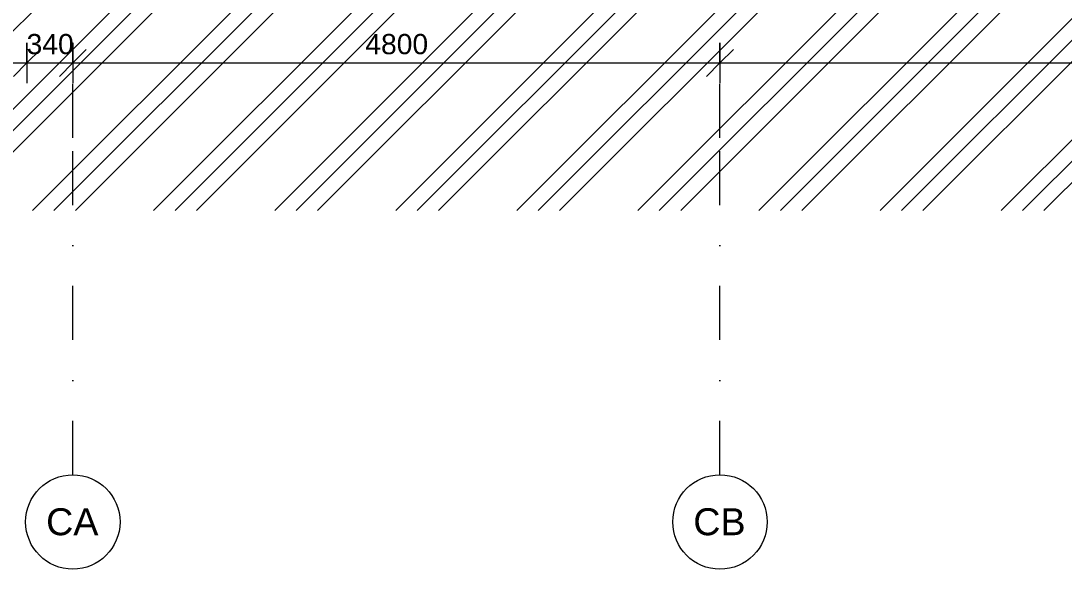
# Model space of a CAD drawing. Header units: millimetres. Extents: x -9657 to 178820, y -8645 to 72638.
# Drawn here: x -5787 to 1951, y -7711 to -3645 of the extents above; entities that cross this region are included whole.
import ezdxf

# ---------------------------------------------------------------- set-up
doc = ezdxf.new("R2010")
doc.units = ezdxf.units.MM
doc.linetypes.add('HA_DashDot_10mm-S3mm', pattern=[1000, 400, -300, 0, -300])
for name, color, linetype, lineweight in [('A-____-____-DIMS', 9, 'Continuous', 5), ('A-____-____-DIMS-100', 9, 'Continuous', 5), ('A-DETL-GENF-OTLN', 9, 'Continuous', 9), ('S-GRID-____-IDEN', 9, 'Continuous', 9), ('S-GRID-____-OTLN', 9, 'Continuous', 5)]:
    doc.layers.add(name, color=color, linetype=linetype, lineweight=lineweight)
doc.styles.add('Arial', font='arial.ttf', dxfattribs={"height": 200})
doc.styles.add('Arial_1', font='arial.ttf', dxfattribs={"height": 150})
doc.dimstyles.new('Inner_Dimensions_1', dxfattribs={"dimscale": 304.8, "dimtxt": 153.03891, "dimasz": 0.656168, "dimexe": 0.492126, "dimexo": 0.0625, "dimgap": 0.065617, "dimtad": 1, "dimdec": 0, "dimzin": 0, "dimdsep": 46, "dimtxsty": 'Arial_1', "dimblk1": 'OBLIQUE', "dimblk2": 'OBLIQUE', "dimsah": 1, "dimcen": 0.09, "dimdle": 0.492126, "dimazin": 0, "dimtfac": 1, "dimtdec": 4, "dimtix": 1, "dimtmove": 0, "dimatfit": 3, "dimfxl": 0.492126, "dimfxlon": 1, "dimtvp": 1, "dimtolj": 1, "dimtzin": 0, "dimlwd": 9, "dimlwe": 9, "dimarcsym": 2})

# ---------------------------------------------------------------- blocks, each defined once
blk = doc.blocks.new('Grid - Radius 3_5mm-353793-ŘEZ 3-3 OBJEKT C')
at = {"layer": 'S-GRID-____-IDEN'}
blk.add_circle((-601.8, -7361.3), 350, dxfattribs=at)
blk = doc.blocks.new('DIMBLOCK24-ŘEZ 3-3 OBJEKT C')
at = {"layer": 'A-____-____-DIMS-100', "lineweight": 9}
for p, q in [((-5741.8, -3807), (-5741.8, -4107)), ((-5741.8, -3957), (-5741.8, -3807)), ((-5741.8, -3957), (-5641.8, -3857)), ((-5401.8, -3807), (-5401.8, -4107)), ((-5401.8, -3957), (-5401.8, -3807)), ((-5401.8, -3957), (-5301.8, -3857)), ((-5891.8, -3957), (-5401.8, -3957)), ((-5741.8, -3957), (-5841.8, -4057)), ((-5401.8, -3957), (-5501.8, -4057))]:
    blk.add_line(p, q, dxfattribs=at)
at = {"layer": 'A-____-____-DIMS-100', "color": 0, "lineweight": 9, "insert": (-5744.8, -3742.2), "char_height": 150, "width": 415.324, "attachment_point": 1, "line_spacing_factor": 0.941778, "style": 'Arial_1'}
blk.add_mtext('340', dxfattribs=at)
blk = doc.blocks.new('_Oblique')
at = {"color": 0, "linetype": 'ByBlock', "lineweight": -2}
blk.add_line((-0.5, -0.5), (0.5, 0.5), dxfattribs=at)
blk = doc.blocks.new('DIMBLOCK25-ŘEZ 3-3 OBJEKT C')
at = {"layer": 'A-____-____-DIMS-100', "lineweight": 9}
for p, q in [((-5401.8, -3807), (-5401.8, -4107)), ((-5401.8, -3957), (-5401.8, -3807)), ((-5401.8, -3957), (-5301.8, -3857)), ((-601.8, -3807), (-601.8, -4107)), ((-601.8, -3957), (-601.8, -3807)), ((-601.8, -3957), (-501.8, -3857)), ((-5401.8, -3957), (-5501.8, -4057)), ((-5401.8, -3957), (-601.8, -3957)), ((-601.8, -3957), (-701.8, -4057))]:
    blk.add_line(p, q, dxfattribs=at)
at = {"layer": 'A-____-____-DIMS-100', "color": 0, "lineweight": 9, "insert": (-3232.5, -3742.2), "char_height": 150, "width": 553.765, "attachment_point": 1, "line_spacing_factor": 0.941778, "style": 'Arial_1'}
blk.add_mtext('4800', dxfattribs=at)
blk = doc.blocks.new('DIMBLOCK26-ŘEZ 3-3 OBJEKT C')
at = {"layer": 'A-____-____-DIMS-100', "lineweight": 9}
for p, q in [((-601.8, -3807), (-601.8, -4107)), ((-601.8, -3957), (-601.8, -3807)), ((-601.8, -3957), (-501.8, -3857)), ((6248.2, -3807), (6248.2, -4107)), ((6248.2, -3957), (6248.2, -3807)), ((6248.2, -3957), (6348.2, -3857)), ((-601.8, -3957), (-701.8, -4057)), ((-601.8, -3957), (6248.2, -3957)), ((6248.2, -3957), (6148.2, -4057))]:
    blk.add_line(p, q, dxfattribs=at)
at = {"layer": 'A-____-____-DIMS-100', "color": 0, "lineweight": 9, "insert": (2592.5, -3742.2), "char_height": 150, "width": 553.765, "attachment_point": 1, "line_spacing_factor": 0.941778, "style": 'Arial_1'}
blk.add_mtext('6850', dxfattribs=at)

msp = doc.modelspace()

# ---------------------------------------------------------------- hatches: boundary and pattern name
at = {"layer": 'A-DETL-GENF-OTLN', "lineweight": 5}
h = msp.add_hatch(dxfattribs=at)
h.set_pattern_fill('FP_12', color=250, style=0, pattern_type=2)
h.set_pattern_definition([(45, (-4910.7, 1865.4), (-449.013, 449.013), []), (45, (-4751.93, 1865.4), (0, 898.026), []), (45, (-5069.43, 1865.4), (0, 898.026), [])])
h.paths.add_polyline_path([(15108.2, -5052), (15204.3, -5052), (15204.3, -151.5), (15108.2, -1250), (15108.2, -1450), (14456.6, -1450), (14456.6, -1248.8), (14386, -442.2), (12078.2, -2750), (-6681.8, -2750), (-6681.8, -5052), (14906.6, -5052)])
h.paths.add_polyline_path([(-7097.2, -5052), (-6981.8, -5052), (-6981.8, -500), (-6681.8, -500), (-7097.2, -84.6), (-7097.2, -4009.3)])
h.paths.add_polyline_path([(14658.2, -1250), (14658.2, -170), (14656.7, -171.5), (14656.7, -1250)])
h.paths.add_polyline_path([(15204.3, 497.4), (15204.3, 500), (15108.2, 499)])

# ---------------------------------------------------------------- linework, layer by layer
at = {"layer": 'S-GRID-____-OTLN', "linetype": 'HA_DashDot_10mm-S3mm', "lineweight": 9}
for p, q in [((-5401.8, -4511.3), (-5401.8, 14901.7)), ((-601.8, -4511.3), (-601.8, 14901.7)), ((-5401.8, -7011.3), (-5401.8, -4511.3)), ((-601.8, -7011.3), (-601.8, -4511.3))]:
    msp.add_line(p, q, dxfattribs=at)

# ---------------------------------------------------------------- block references
at = {"layer": 'S-GRID-____-IDEN'}
for p in [(-4800, 0), (0, 0)]:
    msp.add_blockref('Grid - Radius 3_5mm-353793-ŘEZ 3-3 OBJEKT C', p, dxfattribs=at)

# ---------------------------------------------------------------- texts
at = {"layer": 'S-GRID-____-IDEN', "lineweight": 5, "char_height": 200, "width": 481.012, "attachment_point": 1, "style": 'Arial'}
for s, insert in [('CA', (-5600, -7259.8)), ('CB', (-800, -7259.8))]:
    msp.add_mtext(s, dxfattribs=dict(at, insert=insert))

# ---------------------------------------------------------------- dimensions: what is measured, and where the dimension line sits
at = {"layer": 'A-____-____-DIMS', "lineweight": 9}
dim = msp.add_linear_dim(base=(-5401.8, -3957), p1=(-5741.8, -3807), p2=(-5401.8, -3807), angle=0, dimstyle='Inner_Dimensions_1', override={"dimpost": '<>', "dimfxl": 340.000091}, dxfattribs=at)
dim.commit()
dim.dimension.update_dxf_attribs({"geometry": 'DIMBLOCK24-ŘEZ 3-3 OBJEKT C', "text_midpoint": (-5571.8, -3860.3)})
for base, p1, p2, override, picture, middle in [((-601.8, -3957), (-5401.8, -3807), (-601.8, -3807), {"dimpost": '<>', "dimfxl": 4799.999928}, 'DIMBLOCK25-ŘEZ 3-3 OBJEKT C', (-3001.8, -3860.4)), ((6248.2, -3957), (-601.8, -3807), (6248.2, -3807), {"dimpost": '<>', "dimfxl": 6850}, 'DIMBLOCK26-ŘEZ 3-3 OBJEKT C', (2823.2, -3860.4))]:
    dim = msp.add_linear_dim(base=base, p1=p1, p2=p2, dimstyle='Inner_Dimensions_1', override=override, dxfattribs=at)
    dim.commit()
    dim.dimension.update_dxf_attribs({"geometry": picture, "text_midpoint": middle})

doc.saveas('drawing.dxf')
